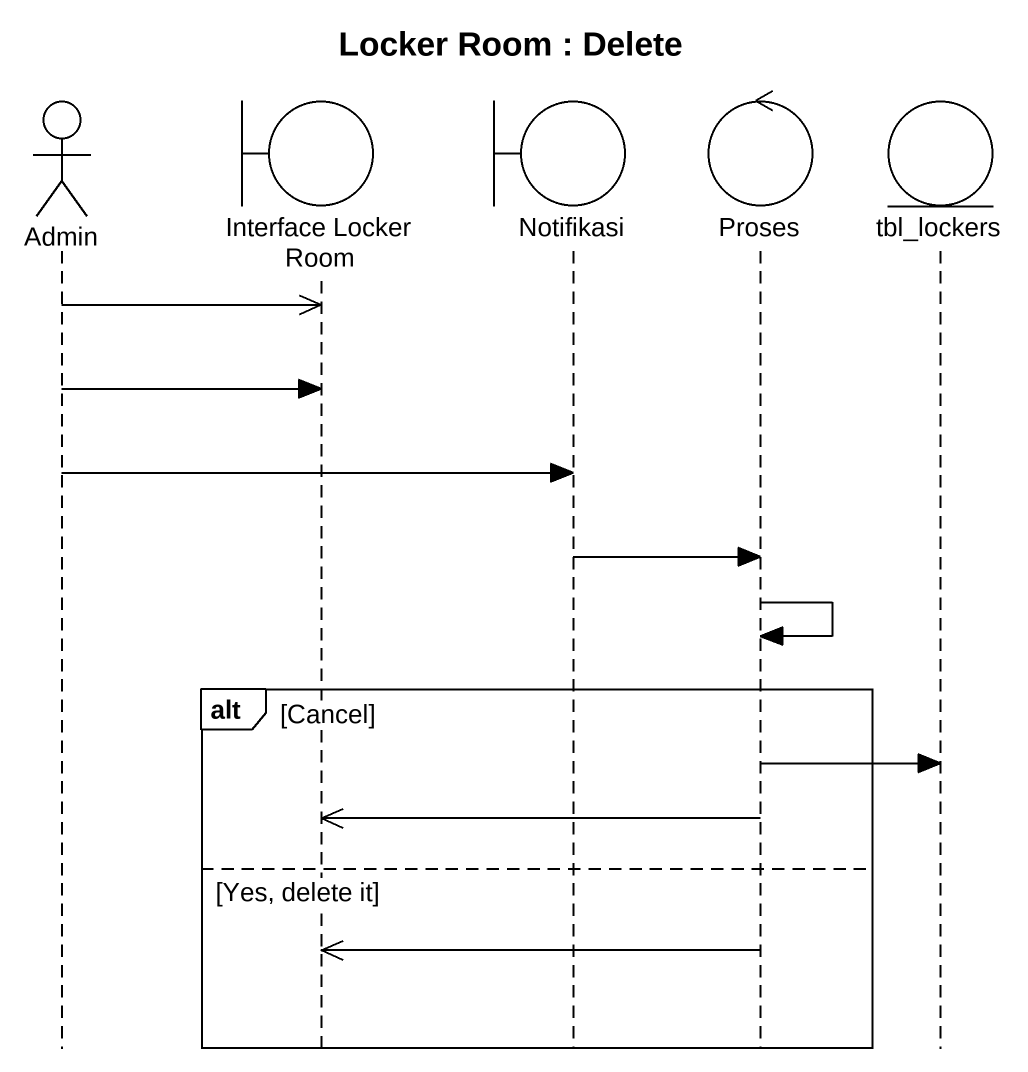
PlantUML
@startuml
title Locker Room : Delete
hide footbox
actor Admin
boundary "Interface Locker Room" as Interface_Locker_Room
boundary Notifikasi
control Proses
entity tbl_lockers

Admin ->> Interface_Locker_Room
Admin -> Interface_Locker_Room
Admin -> Notifikasi
Notifikasi -> Proses
Proses -> Proses
alt Cancel
  Proses -> tbl_lockers
  Proses ->> Interface_Locker_Room
else Yes, delete it
  Proses ->> Interface_Locker_Room
end
@enduml
